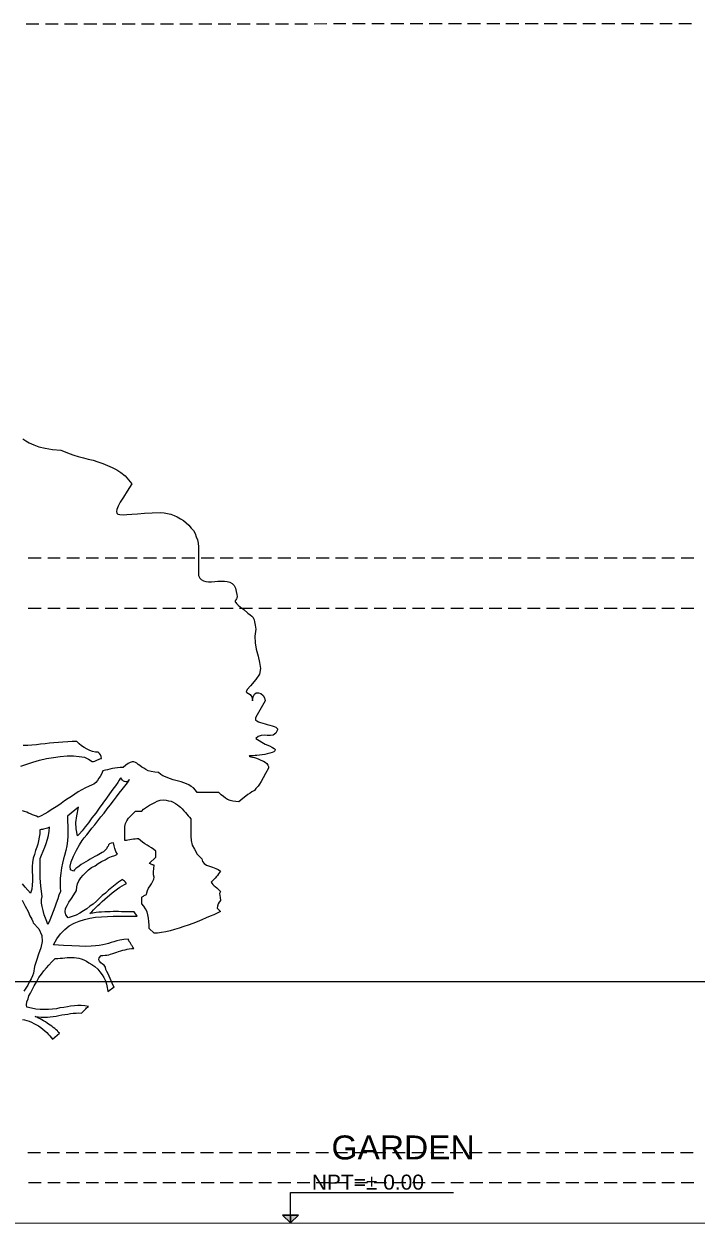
# Model space of a CAD drawing. Header units: metres. Extents: x 14 to 155, y 0 to 125.
# Drawn here: x 48.34 to 51.67, y 37.7 to 43.65 of the extents above; entities that cross this region are included whole.
import ezdxf

# ---------------------------------------------------------------- set-up
doc = ezdxf.new("R2010")
doc.units = ezdxf.units.M
doc.layers.add('PDF3_Geometry', color=9, linetype='Continuous', true_color=0x808080)
doc.layers.add('PDF_Geometry', color=7, linetype='Continuous', true_color=0xc0c0c0)
doc.layers.add('PDF3_Solid Fills', color=7, linetype='Continuous')
doc.layers.add('PDF3_Text', color=255, linetype='Continuous')
doc.styles.add('PDF Arial', font='arial.ttf')

msp = doc.modelspace()

# ---------------------------------------------------------------- linework, layer by layer
at = {"layer": 'PDF3_Geometry', "color": 0, "lineweight": 0}
for points in [[(48.4132, 43.6535), (48.3492, 43.6535)], [(48.5093, 43.6535), (48.4452, 43.6535)], [(48.6037, 43.6535), (48.5396, 43.6535)], [(48.6997, 43.6535), (48.6356, 43.6535)], [(48.7941, 43.6535), (48.73, 43.6535)], [(48.8901, 43.6535), (48.826, 43.6535)], [(48.9845, 43.6535), (48.9221, 43.6535)], [(49.0806, 43.6535), (49.0166, 43.6535)], [(49.175, 43.6535), (49.1126, 43.6535)], [(49.271, 43.6535), (49.207, 43.6535)], [(49.3654, 43.6535), (49.303, 43.6535)], [(49.4614, 43.6535), (49.3974, 43.6535)], [(49.5558, 43.6535), (49.4934, 43.6535)], [(49.6519, 43.6535), (49.5879, 43.6535)], [(49.7463, 43.6535), (49.6839, 43.6535)], [(49.8423, 43.6536), (49.7783, 43.6535)], [(49.9368, 43.6536), (49.8743, 43.6536)], [(50.0328, 43.6536), (49.9687, 43.6536)], [(50.1272, 43.6536), (50.0647, 43.6536)], [(50.2232, 43.6536), (50.1591, 43.6536)], [(50.3177, 43.6536), (50.2552, 43.6536)], [(50.4137, 43.6536), (50.3496, 43.6536)], [(50.5097, 43.6536), (50.4457, 43.6536)], [(50.6041, 43.6536), (50.5401, 43.6536)], [(50.7001, 43.6536), (50.6361, 43.6536)], [(50.7945, 43.6536), (50.7305, 43.6536)], [(50.8905, 43.6536), (50.8265, 43.6536)], [(50.985, 43.6536), (50.921, 43.6536)], [(51.081, 43.6536), (51.017, 43.6536)], [(51.1754, 43.6536), (51.113, 43.6536)], [(51.2714, 43.6536), (51.2074, 43.6536)], [(51.3658, 43.6536), (51.3034, 43.6536)], [(51.4619, 43.6536), (51.3978, 43.6536)], [(51.5563, 43.6536), (51.4938, 43.6536)], [(51.6524, 43.6536), (51.5883, 43.6536)], [(48.4245, 41.0033), (48.3605, 41.0033)], [(48.5189, 41.0033), (48.4565, 41.0033)], [(48.6149, 41.0033), (48.5509, 41.0033)], [(48.7093, 41.0033), (48.6469, 41.0033)], [(48.8054, 41.0033), (48.7414, 41.0033)], [(48.9014, 41.0033), (48.8374, 41.0033)], [(48.9958, 41.0033), (48.9318, 41.0033)], [(49.0918, 41.0033), (49.0278, 41.0033)], [(49.1863, 41.0033), (49.1222, 41.0033)], [(49.2823, 41.0033), (49.2182, 41.0033)], [(49.3768, 41.0033), (49.3127, 41.0033)], [(49.4728, 41.0033), (49.4087, 41.0033)], [(49.5672, 41.0033), (49.5047, 41.0033)], [(49.6632, 41.0033), (49.5992, 41.0033)], [(49.7576, 41.0033), (49.6952, 41.0033)], [(49.8536, 41.0033), (49.7896, 41.0033)], [(49.948, 41.0033), (49.8856, 41.0033)], [(50.0441, 41.0033), (49.9801, 41.0033)], [(50.1385, 41.0033), (50.0761, 41.0033)], [(50.2345, 41.0033), (50.1705, 41.0033)], [(50.3289, 41.0033), (50.2665, 41.0033)], [(50.4249, 41.0033), (50.3609, 41.0033)], [(50.5193, 41.0033), (50.4569, 41.0033)], [(50.6154, 41.0033), (50.5513, 41.0033)], [(50.7099, 41.0033), (50.6474, 41.0033)], [(50.8059, 41.0033), (50.7418, 41.0033)], [(50.9003, 41.0034), (50.8378, 41.0034)], [(50.9963, 41.0034), (50.9322, 41.0034)], [(51.0923, 41.0034), (51.0282, 41.0034)], [(51.1867, 41.0034), (51.1227, 41.0034)], [(51.2828, 41.0034), (51.2188, 41.0034)], [(51.3772, 41.0034), (51.3132, 41.0034)], [(51.4732, 41.0034), (51.4092, 41.0034)], [(51.5676, 41.0034), (51.5036, 41.0034)], [(51.6636, 41.0034), (51.5996, 41.0034)], [(48.4245, 40.7536), (48.3605, 40.7536)], [(48.5189, 40.7536), (48.4565, 40.7536)], [(48.6149, 40.7536), (48.5509, 40.7536)], [(48.7093, 40.7536), (48.6469, 40.7536)], [(48.8054, 40.7536), (48.7414, 40.7536)], [(48.9014, 40.7536), (48.8374, 40.7536)], [(48.9959, 40.7536), (48.9318, 40.7536)], [(49.0919, 40.7536), (49.0278, 40.7536)], [(49.1863, 40.7536), (49.1222, 40.7536)], [(49.2823, 40.7536), (49.2182, 40.7536)], [(49.3768, 40.7536), (49.3127, 40.7536)], [(49.4728, 40.7536), (49.4087, 40.7536)], [(49.5672, 40.7536), (49.5048, 40.7536)], [(49.6632, 40.7536), (49.5992, 40.7536)], [(49.7576, 40.7536), (49.6952, 40.7536)], [(49.8536, 40.7536), (49.7896, 40.7536)], [(49.948, 40.7536), (49.8856, 40.7536)], [(50.0441, 40.7537), (49.9801, 40.7537)], [(50.1385, 40.7537), (50.0761, 40.7537)], [(50.2345, 40.7537), (50.1705, 40.7537)], [(50.3289, 40.7537), (50.2665, 40.7537)], [(50.4249, 40.7537), (50.3609, 40.7537)], [(50.5194, 40.7537), (50.4569, 40.7537)], [(50.6154, 40.7537), (50.5513, 40.7537)], [(50.7099, 40.7537), (50.6474, 40.7537)], [(50.8059, 40.7537), (50.7418, 40.7537)], [(50.9003, 40.7537), (50.8378, 40.7537)], [(50.9963, 40.7537), (50.9323, 40.7537)], [(51.0923, 40.7537), (51.0283, 40.7537)], [(51.1867, 40.7537), (51.1227, 40.7537)], [(51.2828, 40.7537), (51.2188, 40.7537)], [(51.3772, 40.7537), (51.3132, 40.7537)], [(51.4732, 40.7537), (51.4092, 40.7537)], [(51.5676, 40.7537), (51.5036, 40.7537)], [(51.6636, 40.7537), (51.5996, 40.7537)], [(48.3318, 38.7132), (48.3414, 38.7116), (48.3526, 38.7084), (48.3654, 38.7053), (48.3766, 38.7004), (48.3878, 38.694), (48.4006, 38.6876), (48.4118, 38.6813), (48.423, 38.6732), (48.4327, 38.6652), (48.4422, 38.6572), (48.4519, 38.6492), (48.4614, 38.6396), (48.4678, 38.6316), (48.4743, 38.6236), (48.4807, 38.6156), (48.5158, 38.646), (48.5094, 38.6508), (48.5047, 38.6572), (48.4983, 38.662), (48.4918, 38.6684), (48.4839, 38.6732), (48.4775, 38.6796), (48.4694, 38.6844), (48.4614, 38.6908), (48.4535, 38.6956), (48.4454, 38.702), (48.4358, 38.7068), (48.4279, 38.7116), (48.4198, 38.7164), (48.4103, 38.7196), (48.4023, 38.7244), (48.3942, 38.7277), (48.4087, 38.726), (48.4247, 38.7244), (48.439, 38.7244), (48.4551, 38.7244), (48.4694, 38.726), (48.4838, 38.7277), (48.4983, 38.7293), (48.5126, 38.7324), (48.5271, 38.7356), (48.5415, 38.7388), (48.5559, 38.7404), (48.5703, 38.7436), (48.583, 38.7452), (48.5975, 38.7452), (48.6119, 38.7468), (48.6247, 38.7452), (48.6311, 38.7517), (48.6343, 38.7549), (48.6391, 38.7596), (48.6423, 38.7628), (48.6455, 38.766), (48.6487, 38.7708), (48.6534, 38.7741), (48.6583, 38.7773), (48.6407, 38.7805), (48.6231, 38.782), (48.6054, 38.782), (48.5895, 38.7805), (48.5703, 38.7789), (48.5543, 38.7757), (48.5366, 38.7725), (48.5175, 38.7708), (48.4999, 38.766), (48.4807, 38.7644), (48.4614, 38.7628), (48.4406, 38.7628), (48.4198, 38.7628), (48.3974, 38.7644), (48.3766, 38.7692), (48.3526, 38.7741), (48.351, 38.7868), (48.3526, 38.8013), (48.3591, 38.8156), (48.3638, 38.83), (48.3718, 38.8445), (48.3783, 38.8572), (48.3847, 38.8701), (48.3894, 38.8796), (48.4023, 38.902), (48.4134, 38.9213), (48.4263, 38.9389), (48.4374, 38.9548), (48.4503, 38.9693), (48.463, 38.9837), (48.4775, 38.9996), (48.4935, 39.0157), (48.5062, 39.0157), (48.5191, 39.0173), (48.5302, 39.0173), (48.5415, 39.0189), (48.5527, 39.0205), (48.5639, 39.0205), (48.5767, 39.0205), (48.5879, 39.0205), (48.5991, 39.0189), (48.6119, 39.0173), (48.6231, 39.0141), (48.6359, 39.0093), (48.6487, 39.0029), (48.6615, 38.9949), (48.6758, 38.9869), (48.6903, 38.9757), (48.7047, 38.9629), (48.7159, 38.9501), (48.7271, 38.9357), (48.7351, 38.9213), (48.7431, 38.9052), (48.7479, 38.8893), (48.7511, 38.8717), (48.7543, 38.8525), (48.7863, 38.8749), (48.7815, 38.8828), (48.7767, 38.8941), (48.7719, 38.9052), (48.7671, 38.9165), (48.7623, 38.9277), (48.7559, 38.9405), (48.7495, 38.9517), (48.7447, 38.9613), (48.7431, 38.9725), (48.7367, 38.9821), (48.7287, 38.9885), (48.7207, 38.9949), (48.7143, 39.0029), (48.7111, 39.0093), (48.7127, 39.0189), (48.7223, 39.0301), (48.7303, 39.0301), (48.7415, 39.0317), (48.7495, 39.0333), (48.7607, 39.0349), (48.7688, 39.0381), (48.7799, 39.0413), (48.7895, 39.0445), (48.7991, 39.0477), (48.8087, 39.0509), (48.8199, 39.0541), (48.8295, 39.0573), (48.8408, 39.0589), (48.8503, 39.0621), (48.8616, 39.0637), (48.8727, 39.0653), (48.884, 39.0653), (48.8791, 39.0718), (48.8759, 39.0781), (48.8727, 39.0829), (48.8695, 39.0893), (48.8664, 39.0958), (48.8616, 39.1005), (48.8599, 39.1069), (48.8567, 39.1117), (48.8343, 39.1101), (48.8152, 39.1069), (48.7991, 39.1037), (48.7847, 39.0989), (48.7719, 39.0958), (48.7591, 39.0909), (48.7447, 39.0877), (48.7303, 39.0845), (48.7127, 39.0797), (48.6935, 39.0781), (48.6727, 39.0765), (48.6455, 39.0749), (48.6151, 39.0765), (48.5767, 39.0781), (48.535, 39.0797), (48.4854, 39.0845), (48.5015, 39.1133), (48.5207, 39.1389), (48.5415, 39.1597), (48.5639, 39.1773), (48.5879, 39.1917), (48.6135, 39.2013), (48.6391, 39.2094), (48.6663, 39.2158), (48.6935, 39.2205), (48.7239, 39.2221), (48.7527, 39.2237), (48.7815, 39.2253), (48.8119, 39.2253), (48.8408, 39.2253), (48.8711, 39.2253), (48.8999, 39.2253), (48.8856, 39.2477), (48.8743, 39.2477), (48.8616, 39.2477), (48.8487, 39.2477), (48.8359, 39.2477), (48.8231, 39.2477), (48.8087, 39.2493), (48.7959, 39.2493), (48.7815, 39.2493), (48.7671, 39.2477), (48.7543, 39.2477), (48.7399, 39.2477), (48.7239, 39.2461), (48.7111, 39.2461), (48.6966, 39.2445), (48.6807, 39.2413), (48.6663, 39.2398), (48.6758, 39.2477), (48.6839, 39.2574), (48.6935, 39.2669), (48.7047, 39.2782), (48.7159, 39.2878), (48.7271, 39.2989), (48.7399, 39.3102), (48.7527, 39.3213), (48.7639, 39.331), (48.7767, 39.3421), (48.7895, 39.3518), (48.8023, 39.3614), (48.8152, 39.3694), (48.8263, 39.3774), (48.8376, 39.3838), (48.8471, 39.3885), (48.8423, 39.395), (48.8376, 39.3998), (48.8327, 39.403), (48.8279, 39.4078), (48.8087, 39.395), (48.7911, 39.3822), (48.7751, 39.3677), (48.7591, 39.355), (48.7431, 39.3405), (48.7271, 39.3278), (48.7127, 39.3134), (48.6982, 39.3006), (48.6823, 39.2862), (48.6663, 39.2749), (48.6502, 39.2622), (48.6343, 39.2525), (48.6167, 39.2413), (48.5975, 39.2318), (48.5782, 39.2237), (48.5574, 39.2173), (48.5463, 39.2334), (48.5431, 39.2477), (48.5447, 39.2638), (48.5526, 39.2782), (48.5623, 39.2957), (48.575, 39.3133), (48.5863, 39.3326), (48.599, 39.3534), (48.6006, 39.371), (48.6038, 39.3869), (48.6119, 39.4014), (48.6215, 39.4158), (48.6327, 39.4302), (48.6455, 39.443), (48.6599, 39.4558), (48.6742, 39.467), (48.6919, 39.4766), (48.7079, 39.4878), (48.7239, 39.4974), (48.7415, 39.5054), (48.7575, 39.515), (48.7735, 39.5214), (48.7895, 39.5278), (48.8023, 39.5342), (48.7943, 39.547), (48.7895, 39.5614), (48.7863, 39.5759), (48.7831, 39.5902), (48.7719, 39.5886), (48.7639, 39.5854), (48.7591, 39.5806), (48.7559, 39.5742), (48.7511, 39.5678), (48.7479, 39.5598), (48.7415, 39.5535), (48.7335, 39.5454), (48.7271, 39.5422), (48.719, 39.5374), (48.7111, 39.5326), (48.7015, 39.5278), (48.6903, 39.5214), (48.6791, 39.515), (48.6679, 39.5086), (48.6567, 39.5022), (48.6455, 39.4958), (48.6343, 39.4894), (48.623, 39.483), (48.6135, 39.475), (48.6054, 39.4686), (48.5959, 39.4622), (48.5895, 39.4558), (48.5846, 39.4494), (48.5703, 39.4558), (48.5687, 39.4734), (48.5734, 39.4958), (48.5846, 39.5246), (48.599, 39.5535), (48.6151, 39.5806), (48.6278, 39.6015), (48.6375, 39.6142), (48.6502, 39.6302), (48.6631, 39.6446), (48.6758, 39.6622), (48.6903, 39.6798), (48.7047, 39.6991), (48.7206, 39.7183), (48.7367, 39.7375), (48.7511, 39.7582), (48.767, 39.7774), (48.7831, 39.7983), (48.7975, 39.8175), (48.8119, 39.8367), (48.8263, 39.8543), (48.8391, 39.8719), (48.8519, 39.8879), (48.8631, 39.9039), (48.8567, 39.8975), (48.8503, 39.8927), (48.8439, 39.8927), (48.8375, 39.8943), (48.8327, 39.8959), (48.8279, 39.9007), (48.8231, 39.9071), (48.8199, 39.9119), (48.8167, 39.9087), (48.8118, 39.9007), (48.8039, 39.8895), (48.7927, 39.8734), (48.7799, 39.8559), (48.7638, 39.8335), (48.7479, 39.8111), (48.7303, 39.7871), (48.7127, 39.7615), (48.695, 39.7375), (48.6758, 39.7134), (48.6599, 39.6894), (48.6423, 39.6687), (48.6278, 39.6495), (48.6151, 39.635), (48.6038, 39.6239), (48.5974, 39.659), (48.5958, 39.6911), (48.6006, 39.7246), (48.6087, 39.7663), (48.5542, 39.7231), (48.5542, 39.6975), (48.5558, 39.6719), (48.5558, 39.6479), (48.5558, 39.6239), (48.5542, 39.5999), (48.551, 39.5759), (48.5463, 39.5518), (48.5399, 39.5278), (48.535, 39.5102), (48.5302, 39.4894), (48.5254, 39.4654), (48.5223, 39.4398), (48.5191, 39.4141), (48.5191, 39.3901), (48.5191, 39.3677), (48.5207, 39.3486), (48.5126, 39.331), (48.5062, 39.3118), (48.4983, 39.2909), (48.4918, 39.2701), (48.4838, 39.2493), (48.4759, 39.2269), (48.4678, 39.2061), (48.4566, 39.1853), (48.4519, 39.1997), (48.4454, 39.2157), (48.439, 39.2334), (48.4342, 39.2541), (48.4294, 39.2733), (48.4263, 39.2909), (48.4263, 39.3086), (48.4294, 39.3229), (48.423, 39.3742), (48.4198, 39.4158), (48.4198, 39.4573), (48.4198, 39.5118), (48.4263, 39.5294), (48.4342, 39.5486), (48.4422, 39.5678), (48.4487, 39.587), (48.455, 39.6078), (48.4614, 39.627), (48.4646, 39.6479), (48.4662, 39.667), (48.4598, 39.6638), (48.455, 39.6622), (48.4487, 39.6606), (48.4422, 39.659), (48.4358, 39.6574), (48.431, 39.6558), (48.4247, 39.6558), (48.4182, 39.6542), (48.4182, 39.635), (48.415, 39.6174), (48.4118, 39.5999), (48.407, 39.5838), (48.4022, 39.5678), (48.3958, 39.5518), (48.391, 39.5326), (48.3846, 39.5134), (48.3814, 39.4926), (48.3798, 39.4718), (48.3798, 39.4478), (48.3814, 39.4254), (48.3814, 39.4014), (48.3798, 39.3806), (48.3783, 39.3597), (48.3718, 39.3405), (48.3574, 39.355), (48.3446, 39.3694), (48.3318, 39.3869)], [(48.3302, 39.3054), (48.3446, 39.2765), (48.359, 39.2493), (48.3686, 39.2269), (48.3783, 39.211), (48.383, 39.1997), (48.3846, 39.1933), (48.4134, 39.163), (48.4279, 39.1309), (48.4295, 39.1005), (48.423, 39.0685), (48.4118, 39.0381), (48.4006, 39.0061), (48.391, 38.9756), (48.3862, 38.9437), (48.3815, 38.9292), (48.375, 38.9149), (48.3654, 38.8989), (48.3575, 38.8844), (48.3478, 38.8685), (48.3382, 38.854)], [(48.4214, 38.0523), (48.3574, 38.0523)], [(48.5158, 38.0523), (48.4534, 38.0523)], [(48.6118, 38.0523), (48.5478, 38.0523)], [(48.7063, 38.0523), (48.6438, 38.0523)], [(48.8024, 38.0523), (48.7383, 38.0523)], [(48.8968, 38.0523), (48.8343, 38.0523)], [(48.9928, 38.0523), (48.9287, 38.0523)], [(49.0888, 38.0523), (49.0247, 38.0523)], [(49.1832, 38.0523), (49.1192, 38.0523)], [(49.2792, 38.0523), (49.2152, 38.0523)], [(49.3736, 38.0523), (49.3096, 38.0523)], [(49.4697, 38.0523), (49.4057, 38.0523)], [(49.5641, 38.0523), (49.5001, 38.0523)], [(49.6601, 38.0523), (49.5961, 38.0523)], [(49.7545, 38.0523), (49.6905, 38.0523)], [(49.8505, 38.0523), (49.7865, 38.0523)], [(49.9449, 38.0523), (49.8825, 38.0523)], [(50.0409, 38.0523), (49.9769, 38.0523)], [(50.1354, 38.0523), (50.073, 38.0523)], [(50.2314, 38.0523), (50.1674, 38.0523)], [(50.3259, 38.0523), (50.2634, 38.0523)], [(50.4219, 38.0523), (50.3578, 38.0523)], [(50.5163, 38.0523), (50.4538, 38.0523)], [(50.6123, 38.0523), (50.5482, 38.0523)], [(50.7067, 38.0523), (50.6442, 38.0523)], [(50.8028, 38.0523), (50.7388, 38.0523)], [(50.8972, 38.0524), (50.8348, 38.0523)], [(50.9932, 38.0524), (50.9292, 38.0524)], [(51.0876, 38.0524), (51.0252, 38.0524)], [(51.1836, 38.0524), (51.1196, 38.0524)], [(51.278, 38.0524), (51.2156, 38.0524)], [(51.3741, 38.0524), (51.3101, 38.0524)], [(51.4701, 38.0524), (51.4061, 38.0524)], [(51.5645, 38.0524), (51.5005, 38.0524)], [(51.6605, 38.0524), (51.5965, 38.0524)], [(48.4246, 37.9034), (48.3606, 37.9034)], [(48.519, 37.9034), (48.4566, 37.9034)], [(48.615, 37.9034), (48.551, 37.9034)], [(48.7095, 37.9034), (48.647, 37.9034)], [(48.8055, 37.9034), (48.7415, 37.9034)], [(48.9016, 37.9034), (48.8375, 37.9034)], [(48.996, 37.9034), (48.9319, 37.9034)], [(49.092, 37.9034), (49.0279, 37.9034)], [(49.1864, 37.9034), (49.1223, 37.9034)], [(49.2824, 37.9034), (49.2183, 37.9034)], [(49.3769, 37.9034), (49.3129, 37.9034)], [(49.4729, 37.9034), (49.4089, 37.9034)], [(49.5673, 37.9034), (49.5049, 37.9034)], [(49.6633, 37.9034), (49.5993, 37.9034)], [(49.6617, 37.7418), (49.6617, 37.7034), (49.6617, 37.8554), (50.4699, 37.8555)], [(49.7577, 37.9034), (49.6953, 37.9034)], [(49.8537, 37.9034), (49.7897, 37.9034)], [(49.9481, 37.9034), (49.8857, 37.9034)], [(50.0442, 37.9034), (49.9802, 37.9034)], [(50.1386, 37.9034), (50.0762, 37.9034)], [(50.2346, 37.9034), (50.1706, 37.9034)], [(50.3291, 37.9034), (50.2666, 37.9034)], [(50.4251, 37.9035), (50.361, 37.9034)], [(50.5195, 37.9035), (50.457, 37.9035)], [(50.6155, 37.9035), (50.5514, 37.9035)], [(50.71, 37.9035), (50.6475, 37.9035)], [(50.806, 37.9035), (50.7419, 37.9035)], [(50.9004, 37.9035), (50.8379, 37.9035)], [(50.9964, 37.9035), (50.9324, 37.9035)], [(51.0924, 37.9035), (51.0284, 37.9035)], [(51.1868, 37.9035), (51.1228, 37.9035)], [(51.2829, 37.9035), (51.2189, 37.9035)], [(51.3773, 37.9035), (51.3133, 37.9035)], [(51.4733, 37.9035), (51.4093, 37.9035)], [(51.5677, 37.9035), (51.5037, 37.9035)], [(51.6637, 37.9035), (51.5997, 37.9035)]]:
    msp.add_lwpolyline(points, dxfattribs=at)
at = {"layer": 'PDF3_Geometry', "color": 0, "lineweight": 5}
for points in [[(47.2644, 38.902), (52.0142, 38.9022)], [(46.493, 37.7033), (54.77, 37.7036), (54.77, 37.9037), (54.77, 38.0525), (60.797, 38.0527), (60.797, 37.8831), (61.077, 37.8831), (61.077, 37.7134), (61.3571, 37.7135), (61.3571, 37.5439), (61.6372, 37.5439), (61.6372, 37.3727), (61.9173, 37.3727), (61.9173, 37.203), (64.3177, 37.2031), (64.3177, 37.704), (69.991, 37.7042)]]:
    msp.add_lwpolyline(points, dxfattribs=at)
at = {"layer": 'PDF3_Geometry', "color": 0, "lineweight": 0}
for points in [[(49.6617, 37.7034), (49.7018, 37.7419), (49.6217, 37.7419)], [(49.6217, 37.7418), (49.7017, 37.7418), (49.6617, 37.7034)]]:
    msp.add_lwpolyline(points, close=True, dxfattribs=at)
at = {"layer": 'PDF3_Solid Fills', "color": 0, "transparency": 33554559}
msp.add_solid([(49.6217, 37.7419), (49.6617, 37.7034), (49.7017, 37.7419)], dxfattribs=at)
at = {"layer": 'PDF_Geometry', "color": 0, "lineweight": 0}
for points in [[(48.3333, 41.5954), (48.3477, 41.5842), (48.3652, 41.5746), (48.3876, 41.565), (48.4132, 41.5554), (48.4437, 41.549), (48.4805, 41.5426), (48.5221, 41.5394), (48.5429, 41.5298), (48.5637, 41.5218), (48.5861, 41.5138), (48.6085, 41.5074), (48.6341, 41.501), (48.6581, 41.4946), (48.6821, 41.4882), (48.7061, 41.4802), (48.7301, 41.4722), (48.7541, 41.4626), (48.7765, 41.453), (48.7989, 41.4418), (48.8198, 41.4274), (48.8406, 41.4114), (48.8582, 41.3922), (48.8741, 41.3714), (48.8518, 41.3346), (48.8326, 41.3058), (48.8166, 41.2801), (48.807, 41.261), (48.799, 41.245), (48.7974, 41.2337), (48.799, 41.2258), (48.8053, 41.221), (48.815, 41.2194), (48.831, 41.2178), (48.8501, 41.2194), (48.8741, 41.221), (48.903, 41.2226), (48.9366, 41.2258), (48.975, 41.2274), (49.0182, 41.2289), (49.0342, 41.2274), (49.0518, 41.2242), (49.0678, 41.221), (49.0839, 41.2146), (49.0998, 41.2081), (49.1158, 41.1986), (49.1303, 41.1889), (49.1446, 41.1778), (49.1575, 41.1665), (49.1686, 41.1522), (49.1799, 41.1393), (49.1878, 41.125), (49.1942, 41.1089), (49.2007, 41.0929), (49.2039, 41.077), (49.2055, 41.0594), (49.2055, 40.9345), (49.2055, 40.9169), (49.2119, 40.9041), (49.2182, 40.8961), (49.2295, 40.8897), (49.2406, 40.8865), (49.2551, 40.8849), (49.2695, 40.8849), (49.2855, 40.8865), (49.3015, 40.8881), (49.3175, 40.8881), (49.3335, 40.8881), (49.3479, 40.8865), (49.3607, 40.8833), (49.3719, 40.8769), (49.3816, 40.8673), (49.3879, 40.8545), (49.3927, 40.8369), (49.3959, 40.8224), (49.3975, 40.8129), (49.3959, 40.8049), (49.3943, 40.8001), (49.3911, 40.7953), (49.3895, 40.7937), (49.3863, 40.7905), (49.3863, 40.7889), (49.3863, 40.7857), (49.3895, 40.7825), (49.3943, 40.7777), (49.4023, 40.7697), (49.4135, 40.7601), (49.4296, 40.7473), (49.4504, 40.7296), (49.4615, 40.7217), (49.4695, 40.7153), (49.476, 40.7089), (49.4776, 40.704), (49.4808, 40.6961), (49.4823, 40.6865), (49.4855, 40.6705), (49.4903, 40.6497), (49.4839, 40.6161), (49.4855, 40.5824), (49.4919, 40.5505), (49.5016, 40.5168), (49.5079, 40.4848), (49.5127, 40.4544), (49.508, 40.4272), (49.4903, 40.4), (49.4631, 40.3696), (49.4471, 40.3504), (49.4423, 40.3391), (49.4455, 40.336), (49.4536, 40.3312), (49.4615, 40.3264), (49.4695, 40.3151), (49.4728, 40.2943), (49.476, 40.3151), (49.4824, 40.328), (49.4919, 40.3344), (49.5032, 40.3344), (49.5143, 40.3312), (49.5256, 40.3216), (49.532, 40.3088), (49.5351, 40.2943), (49.4903, 40.2128), (49.4871, 40.208), (49.4871, 40.2032), (49.4887, 40.1983), (49.4952, 40.1951), (49.5032, 40.1904), (49.5127, 40.1872), (49.524, 40.184), (49.5352, 40.1808), (49.5464, 40.1775), (49.5592, 40.1743), (49.5704, 40.1711), (49.58, 40.168), (49.588, 40.1632), (49.5928, 40.16), (49.5976, 40.1551), (49.5976, 40.1503), (49.588, 40.1344), (49.5752, 40.1247), (49.5623, 40.1231), (49.5464, 40.1231), (49.5304, 40.1247), (49.5159, 40.1231), (49.5016, 40.1184), (49.4903, 40.1071), (49.5352, 40.0799), (49.5576, 40.0719), (49.572, 40.0639), (49.58, 40.0575), (49.5848, 40.0527), (49.5832, 40.0464), (49.5784, 40.0415), (49.5704, 40.0383), (49.5592, 40.0351), (49.5464, 40.0319), (49.5336, 40.0287), (49.5208, 40.0271), (49.508, 40.0255), (49.4952, 40.0239), (49.4856, 40.0239), (49.4776, 40.0223), (49.4728, 40.0223), (49.4632, 40.0223), (49.4584, 40.0223), (49.4568, 40.0208), (49.46, 40.0191), (49.4647, 40.0175), (49.4728, 40.0159), (49.4824, 40.0127), (49.4935, 40.0095), (49.5048, 40.0047), (49.5143, 39.9999), (49.5272, 39.9951), (49.5352, 39.9903), (49.5448, 39.9839), (49.5496, 39.9759), (49.5528, 39.9695), (49.5528, 39.9599), (49.5383, 39.9343), (49.5256, 39.9119), (49.5159, 39.8943), (49.508, 39.8815), (49.5016, 39.8719), (49.4952, 39.8639), (49.4903, 39.8591), (49.4856, 39.8542), (49.4824, 39.8495), (49.476, 39.8463), (49.4695, 39.8431), (49.4616, 39.8367), (49.4504, 39.8302), (49.4392, 39.8223), (49.4247, 39.8094), (49.4056, 39.7935), (49.3896, 39.7951), (49.3751, 39.7967), (49.3624, 39.7999), (49.3495, 39.8046), (49.3384, 39.811), (49.3287, 39.8191), (49.3176, 39.8286), (49.3063, 39.8399), (49.1991, 39.8399), (49.1895, 39.8511), (49.1799, 39.8623), (49.1687, 39.8703), (49.1575, 39.8782), (49.1447, 39.8831), (49.1319, 39.8879), (49.1191, 39.8927), (49.1063, 39.8959), (49.0919, 39.899), (49.079, 39.9022), (49.0663, 39.9071), (49.0535, 39.9119), (49.0407, 39.9167), (49.0279, 39.923), (49.0183, 39.9295), (49.007, 39.9391), (48.9878, 39.9407), (48.9703, 39.9439), (48.9559, 39.947), (48.943, 39.9535), (48.9334, 39.9599), (48.9239, 39.9663), (48.9142, 39.9743), (48.9063, 39.9791), (48.8983, 39.9855), (48.8918, 39.9887), (48.8838, 39.9919), (48.8759, 39.9919), (48.8662, 39.9887), (48.8567, 39.9839), (48.8438, 39.9759), (48.8311, 39.9631), (48.8166, 39.9631), (48.8022, 39.9615), (48.7894, 39.9599), (48.7782, 39.9583), (48.7654, 39.9551), (48.7542, 39.9519), (48.743, 39.9503), (48.7302, 39.947), (48.727, 39.9391), (48.7238, 39.9311), (48.7174, 39.9198), (48.711, 39.9103), (48.703, 39.899), (48.695, 39.8895), (48.6854, 39.8815), (48.6774, 39.8782), (48.6598, 39.8702), (48.6437, 39.8623), (48.6262, 39.8526), (48.6086, 39.8431), (48.591, 39.8318), (48.5749, 39.8207), (48.5574, 39.8094), (48.5398, 39.7982), (48.5237, 39.7854), (48.5061, 39.7742), (48.4902, 39.763), (48.4742, 39.7534), (48.4581, 39.7422), (48.4422, 39.7342), (48.4246, 39.7246), (48.4101, 39.7166), (48.4006, 39.7215), (48.3909, 39.7262), (48.3813, 39.7294), (48.3718, 39.7342), (48.3621, 39.7374), (48.3526, 39.7422), (48.3413, 39.7455), (48.3317, 39.7486)], [(48.3237, 39.971), (48.3525, 39.9807), (48.3829, 39.9902), (48.4166, 39.9999), (48.4501, 40.0079), (48.4854, 40.0142), (48.519, 40.019), (48.5525, 40.0223), (48.5846, 40.0223), (48.6134, 40.019), (48.639, 40.0143), (48.6598, 40.0047), (48.6774, 39.9934), (48.6838, 39.9934), (48.6902, 39.995), (48.6966, 39.9983), (48.703, 40.0015), (48.7094, 40.0031), (48.7158, 40.0063), (48.7206, 40.0079), (48.7238, 40.0079), (48.7222, 40.019), (48.719, 40.0271), (48.7142, 40.0335), (48.7078, 40.0399), (48.6934, 40.0399), (48.679, 40.0431), (48.6661, 40.0479), (48.6518, 40.0543), (48.6374, 40.0623), (48.6246, 40.0719), (48.6134, 40.0815), (48.6006, 40.0927), (48.5782, 40.0927), (48.5558, 40.0911), (48.5318, 40.0895), (48.511, 40.0878), (48.487, 40.0863), (48.4662, 40.0847), (48.4438, 40.0815), (48.4214, 40.0799), (48.4005, 40.0767), (48.3781, 40.0751), (48.3573, 40.0735), (48.3349, 40.0735)]]:
    msp.add_lwpolyline(points, dxfattribs=at)
msp.add_lwpolyline([(49.3144, 39.2493), (49.2984, 39.2414), (49.2808, 39.2333), (49.2632, 39.2253), (49.2424, 39.2174), (49.2216, 39.2077), (49.1992, 39.1981), (49.1768, 39.1901), (49.1544, 39.1821), (49.132, 39.1741), (49.1095, 39.1661), (49.0855, 39.1597), (49.0647, 39.1533), (49.0423, 39.1485), (49.0215, 39.1453), (49.0023, 39.1421), (48.9848, 39.1421), (48.9608, 39.1645), (48.9608, 39.1821), (48.9592, 39.1997), (48.9575, 39.2158), (48.9543, 39.2333), (48.9495, 39.2477), (48.9415, 39.2622), (48.9335, 39.2765), (48.9239, 39.2878), (48.9239, 39.3181), (48.9239, 39.3197), (48.9255, 39.3213), (48.9287, 39.3229), (48.9319, 39.3261), (48.9351, 39.3293), (48.9383, 39.331), (48.9431, 39.3326), (48.9463, 39.3342), (48.9479, 39.3421), (48.9511, 39.3534), (48.9575, 39.3646), (48.9655, 39.3758), (48.9719, 39.387), (48.9783, 39.3998), (48.9832, 39.4094), (48.9847, 39.4189), (48.9815, 39.4318), (48.9815, 39.4462), (48.9832, 39.4622), (48.9847, 39.4798), (48.9815, 39.4798), (48.9783, 39.4814), (48.9751, 39.4814), (48.9735, 39.483), (48.9687, 39.4846), (48.9671, 39.4862), (48.9639, 39.4877), (48.9607, 39.4877), (48.9927, 39.5182), (48.9927, 39.5486), (48.9832, 39.5566), (48.9719, 39.5646), (48.9607, 39.5726), (48.9495, 39.579), (48.9383, 39.5854), (48.9271, 39.5934), (48.9175, 39.6014), (48.9079, 39.6094), (48.8983, 39.6094), (48.8903, 39.6078), (48.8823, 39.6078), (48.8727, 39.6062), (48.8646, 39.6046), (48.8551, 39.603), (48.8471, 39.6014), (48.839, 39.6014), (48.839, 39.6318), (48.839, 39.6558), (48.839, 39.6718), (48.8422, 39.6862), (48.8487, 39.6991), (48.8583, 39.7118), (48.8727, 39.7278), (48.8919, 39.7471), (48.9239, 39.7471), (48.9319, 39.7566), (48.9415, 39.763), (48.9527, 39.7711), (48.9623, 39.7774), (48.9751, 39.7838), (48.9879, 39.7903), (49.0007, 39.7967), (49.0151, 39.8014), (49.0295, 39.803), (49.0439, 39.8014), (49.0567, 39.7983), (49.0695, 39.7967), (49.0791, 39.7919), (49.0903, 39.7854), (49.1, 39.779), (49.1095, 39.7727), (49.1159, 39.7663), (49.124, 39.7582), (49.1319, 39.7487), (49.1399, 39.7406), (49.1464, 39.7326), (49.1543, 39.7247), (49.1607, 39.7166), (49.1672, 39.7086), (49.1672, 39.6767), (49.1672, 39.6494), (49.1672, 39.6238), (49.1688, 39.6014), (49.1736, 39.579), (49.1847, 39.5582), (49.1992, 39.5342), (49.2216, 39.5102), (49.2248, 39.4974), (49.2327, 39.4878), (49.244, 39.4798), (49.26, 39.4734), (49.2744, 39.4686), (49.2904, 39.4622), (49.3032, 39.4574), (49.3144, 39.4494), (49.3096, 39.4429), (49.3048, 39.4366), (49.3, 39.4286), (49.2936, 39.4222), (49.2872, 39.4142), (49.2808, 39.4078), (49.2744, 39.4014), (49.268, 39.3949), (49.2712, 39.3902), (49.276, 39.3838), (49.2824, 39.3774), (49.2872, 39.3725), (49.2952, 39.3662), (49.3015, 39.3614), (49.308, 39.355), (49.3144, 39.3485), (49.3096, 39.339), (49.3112, 39.3293), (49.3128, 39.3182), (49.3144, 39.3037), (49.308, 39.2958), (49.3032, 39.2878), (49.3, 39.2765), (49.2984, 39.2654)], close=True, dxfattribs=at)

# ---------------------------------------------------------------- texts
at = {"layer": 'PDF3_Text', "color": 0, "attachment_point": 7, "rotation": 0.0022, "style": 'PDF Arial'}
for s, insert, char_height in [('GARDEN', (49.865, 38.0171), 0.11895), ('NPT=± 0.00', (49.7674, 37.8679), 0.07435)]:
    msp.add_mtext(s, dxfattribs=dict(at, insert=insert, char_height=char_height))

doc.saveas('drawing.dxf')
